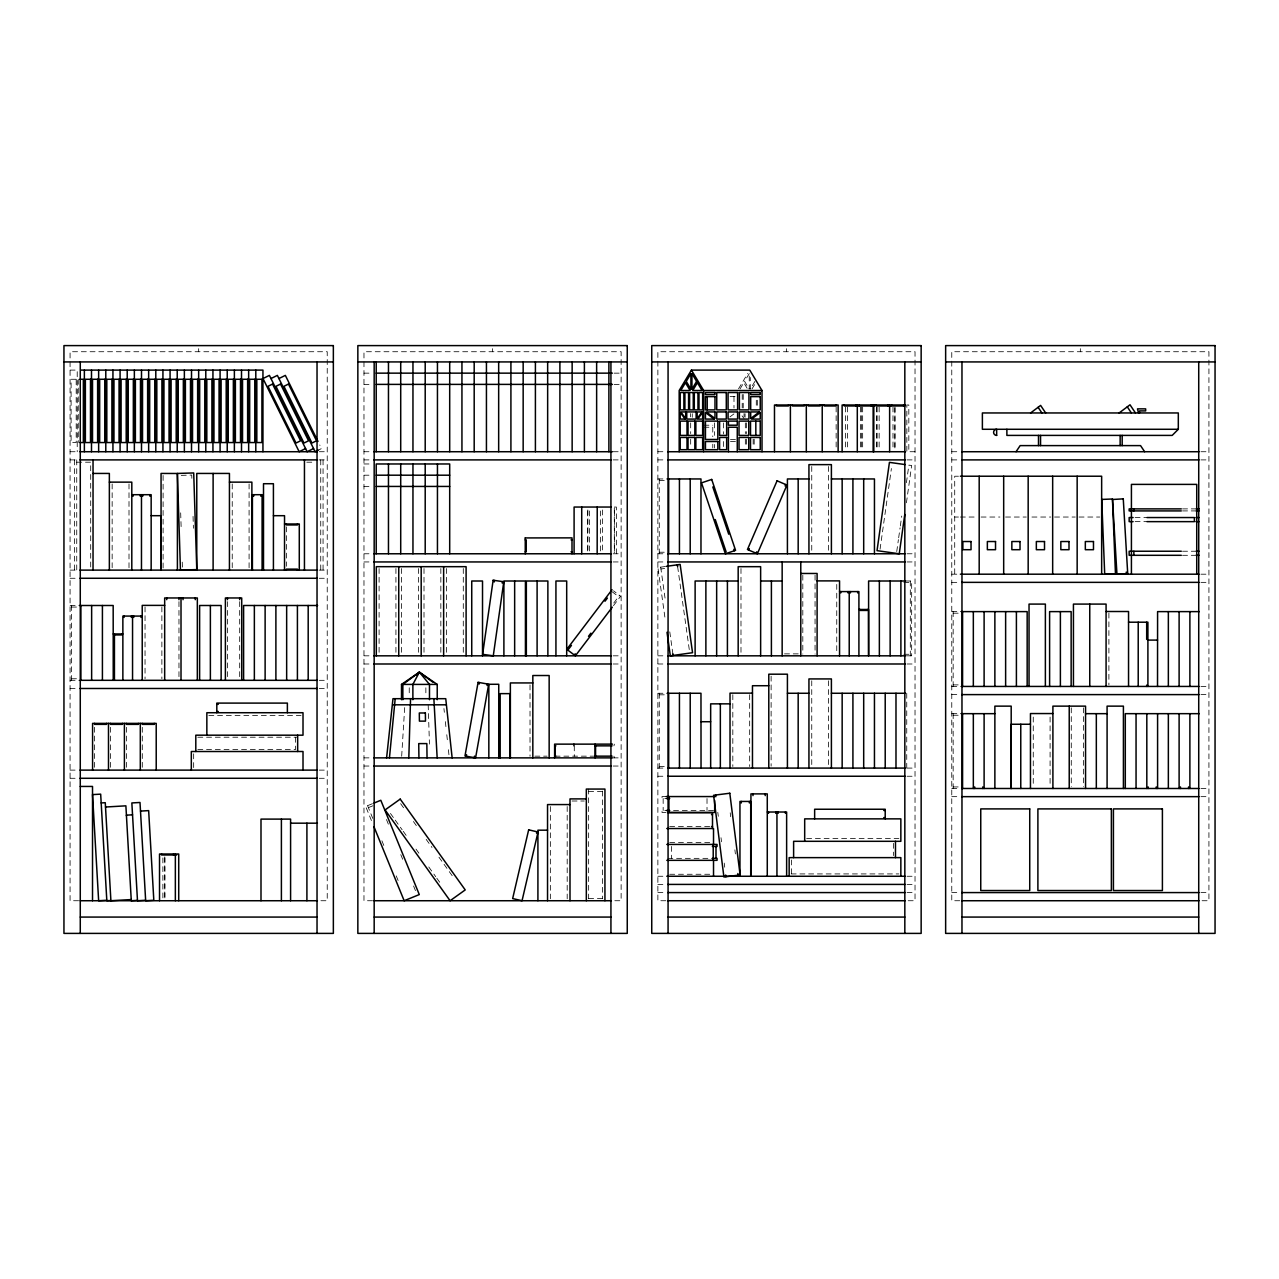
<?xml version="1.0" encoding="UTF-8"?>
<svg xmlns="http://www.w3.org/2000/svg" width="1279" height="1279" viewBox="0 0 1279 1279"><rect width="100%" height="100%" fill="white"/><g stroke="black" fill="none" stroke-linecap="round" stroke-linejoin="round"><path stroke-width="0.75" stroke-dasharray="5 3.75" d="M401.67 756.241L404.851 704.809M880.064 549.203L891.399 468.53M896.739 551.553L898.402 539.642M898.673 537.772L900.064 527.843M900.336 525.973L901.727 516.061M906.411 482.695L908.889 465.108M906.427 502.775L911.655 465.492L906.108 464.725M738.543 388.8L747.719 373.5M740.045 388.944L743.786 382.709L747.528 388.944M749.254 373.596L744.586 381.382L749.254 389.168L749.254 375.546M754.946 381.382L750.277 389.168L750.277 377.497M752.004 388.944L754.802 384.276M613.776 603.001L619.548 595.422M613.472 605.638L620.619 596.238L613.472 590.802M729.925 416.906L734.29 413.629M316.712 450.943L321.509 448.561L319.75 444.996M372.429 803.692L365.682 806.441L372.477 823.084M368.384 807.641L373.228 805.658M665.32 566.501L657.918 567.54L665.08 618.556M660.955 568.995L664.648 568.468M181.25 475.372L191.738 475.037L191.866 478.986M70.073 370.095L77.22 370.095L77.22 451.727M363.971 373.148L372.717 373.148M614.128 373.148L621.13 373.148M363.971 384.387L372.717 384.387M614.128 384.387L621.13 384.387M730.085 396.634L735.745 396.634M703.93 425.204L712.771 425.204M703.93 427.234L712.771 427.234L712.771 436.667M730.453 439.48L735.745 439.48M730.453 441.527L735.745 441.527M70.073 451.727L78.051 451.727M319.254 451.727L327.232 451.727M363.971 451.727L372.717 451.727M613.153 451.727L621.13 451.727M657.87 451.727L665.847 451.727M915.029 451.727L906.843 451.727L906.843 404.995L908.825 404.995L908.825 451.727M951.768 451.727L959.746 451.727M1200.949 451.727L1208.927 451.727M70.073 459.896L78.131 459.896M319.254 459.896L327.232 459.896M363.971 459.896L371.949 459.896M613.153 459.896L621.13 459.896M657.87 459.896L665.847 459.896M907.051 459.896L915.029 459.896M951.768 459.896L959.746 459.896M1200.949 459.896L1208.927 459.896M76.74 462.199L90.697 462.199L90.697 568.116M306.784 462.199L314.762 462.199M363.971 463.973L372.717 463.973M363.971 475.196L372.717 475.196M958.467 476.22L954.71 476.22L954.71 574.191M657.918 478.954L667.334 478.954M659.261 480.52L667.334 480.52M363.971 486.436L372.717 486.436M1182.531 508.882L1195.13 508.882M1182.531 510.913L1195.13 510.913M954.71 517.036L958.467 517.036M960.353 517.036L977.316 517.036M981.073 517.036L999.922 517.036M1005.566 517.036L1026.286 517.036M1031.945 517.036L1050.778 517.036M1054.551 517.036L1075.271 517.036M1079.044 517.036L1099.764 517.036M1135.097 517.547L1146.943 517.547M1135.097 521.64L1146.943 521.64M1182.531 551.233L1195.13 551.233M659.261 552.224L667.334 552.224M363.971 553.775L372.717 553.775M613.153 553.775L621.13 553.775M657.87 553.775L665.847 553.775M907.051 553.775L915.029 553.775M1182.531 555.31L1195.13 555.31M363.971 561.945L371.949 561.945M613.153 561.945L621.13 561.945M657.87 561.945L665.847 561.945M907.051 561.945L915.029 561.945M70.073 570.114L78.131 570.114M319.254 570.114L327.232 570.114M951.768 574.191L959.746 574.191M1200.949 574.191L1208.927 574.191M70.073 578.268L78.051 578.268M319.254 578.268L327.232 578.268M905.468 581.002L911.655 581.002L911.655 655.823M903.853 582.569L910.312 582.569M951.768 582.361L959.746 582.361M1200.949 582.361L1208.927 582.361M70.121 605.495L79.538 605.495M71.464 607.061L79.538 607.061M951.816 611.618L962.575 611.618M953.159 613.185L959.618 613.185M784.491 653.873L798.448 653.873M903.853 654.272L910.312 654.272M363.971 655.823L371.949 655.823M613.153 655.823L621.13 655.823M657.87 655.823L665.847 655.823M906.283 655.823L915.029 655.823M363.971 663.993L371.949 663.993M613.153 663.993L621.13 663.993M657.87 663.993L665.847 663.993M907.051 663.993L915.029 663.993M71.464 678.765L79.538 678.765M70.073 680.316L79.09 680.316M319.254 680.316L327.232 680.316M953.159 684.889L961.232 684.889M951.768 686.439L962.575 686.439M1200.949 686.439L1208.927 686.439M70.073 688.486L78.051 688.486M319.254 688.486L327.232 688.486M657.918 693.266L667.334 693.266M951.768 694.609L959.746 694.609M1200.949 694.609L1208.927 694.609M659.261 694.817L667.334 694.817M951.816 713.666L961.232 713.666M953.159 715.233L961.232 715.233M208.813 715.537L301.045 715.537M197.797 737.216L297.655 737.216M613.92 745.849L614.4 744.138M197.797 749.462L295.657 749.462L295.529 737.216M534.862 756.161L547.108 756.161M555.102 756.161L593.68 756.161M613.92 756.161L614.4 757.871M363.971 757.871L371.949 757.871M613.153 757.871L621.13 757.871M363.971 766.041L371.949 766.041M613.153 766.041L621.13 766.041M659.261 766.521L667.334 766.521M657.87 768.087L665.847 768.087M907.051 768.087L915.029 768.087M70.073 770.118L78.051 770.118M319.254 770.118L327.232 770.118M657.87 776.241L665.847 776.241M907.051 776.241L915.029 776.241M70.073 778.287L78.051 778.287M319.254 778.287L327.232 778.287M953.159 786.937L961.232 786.937M951.768 788.488L959.746 788.488M1200.949 788.488L1208.927 788.488M588.644 791.381L602.617 791.381M666.007 796.561L662.026 796.561L662.026 798.544L668.741 798.544M951.768 796.657L959.746 796.657M1200.949 796.657L1208.927 796.657M572.033 801.006L584.279 801.006M713.538 810.486L662.026 810.486L662.026 812.469L666.007 812.469M669.668 826.538L710.548 826.538M806.633 838.496L898.881 838.496M669.716 842.445L711.572 842.445M667.846 858.353L712.131 858.353M791.157 873.925L898.849 873.925M669.716 874.26L711.572 874.26M657.87 876.259L665.847 876.259M907.051 876.259L915.029 876.259M657.87 884.413L665.847 884.413M907.051 884.413L915.029 884.413M657.87 892.582L665.847 892.582M907.051 892.582L915.029 892.582M951.768 892.582L959.746 892.582M1200.949 892.582L1208.927 892.582M588.644 898.418L602.617 898.418M78.579 900.736L70.073 900.736L70.073 351.725L327.232 351.725L327.232 900.736L319.254 900.736M372.477 900.736L363.971 900.736L363.971 351.725L621.13 351.725L621.13 900.736L613.153 900.736M665.847 900.736L657.87 900.736L657.87 351.725L915.029 351.725L915.029 900.736L906.523 900.736M959.746 900.736L951.768 900.736L951.768 351.725L1208.927 351.725L1208.927 900.736L1200.421 900.736M612.161 591.777L618.604 596.653M742.028 415.851L744.042 418.473M400.647 803.692L404.132 808.568M413.421 821.534L416.89 826.394M426.179 839.376L431.982 847.465M438.953 857.202L448.13 870.024M449.281 871.639L452.75 876.483M390.447 813.444L394.092 818.528M395.243 820.143L402.166 829.815M403.221 831.286L406.786 836.258M415.995 849.112L419.48 853.988M428.769 866.954L435.723 876.691M436.778 878.161L440.376 883.165M386.466 819.535L388.752 825.131M400.791 854.644L403.061 860.207M413.581 885.995L415.835 891.543M367.569 805.674L372.86 818.608M381.909 840.799L384.18 846.362M396.218 875.875L398.52 881.487M677.63 566.645L689.509 651.251M660.683 567.157L665.096 598.508M669.78 631.858L672.834 653.601M730.213 812.82L730.709 816.737M734.881 849.832L735.393 853.924M717.807 812.341L718.302 816.306M721.004 837.713L721.516 841.758M724.218 863.085L724.729 867.21M443.941 708.55L444.357 712.291M445.364 721.644L445.971 727.255M446.787 734.738L447.586 742.236M448.401 749.718L449.105 756.241M428.177 704.809L429.456 744.106M193.049 516.412L193.417 528.243M180.675 512.847L181.122 526.66M182.242 562.12L182.433 568.068M1108.893 613.057L1108.893 684.889M1083.521 707.847L1083.521 786.777M1080.339 348.671L1080.339 351.725M1071.274 707.847L1071.274 786.777M1050.091 717.087L1050.091 786.921M1033.256 717.087L1033.256 786.921M953.159 611.618L953.159 686.439M953.159 713.666L953.159 788.488M910.312 581.002L910.312 655.823M906.747 693.266L906.747 768.087M894.964 406.946L894.964 449.792M894.884 407.921L894.884 448.817M893.366 843.357L893.366 855.603M892.998 406.946L892.998 449.792M879.137 406.946L879.137 449.792M877.154 406.946L877.154 449.792M876.499 406.946L876.499 449.792M862.654 406.946L862.654 449.792M861.327 406.946L861.327 449.792M860.671 406.946L860.671 449.792M847.481 406.946L847.481 449.792M845.499 406.946L845.499 449.792M836.754 584.423L836.754 654.272M836.146 406.946L836.146 449.792M828.584 466.483L828.584 551.92M828.584 680.796L828.584 766.217M815.059 575.182L815.059 654.113M811.749 466.483L811.749 551.92M811.749 680.796L811.749 766.217M802.812 575.182L802.812 654.113M791.493 859.968L791.493 873.925M786.441 348.671L786.441 351.725M771.125 676.159L771.125 766.121M757.312 400.247L757.312 407.969M756.289 400.247L756.289 407.969M754.178 439.193L754.178 447.938M753.155 439.193L753.155 447.938M749.67 694.705L749.67 766.521M746.36 422.901L746.36 433.613M746.36 439.193L746.36 447.938M745.337 422.901L745.337 433.613M745.337 439.193L745.337 447.938M745.065 413.725L745.065 417.29M744.042 413.565L744.042 416.842M743.227 394.476L743.227 407.969M742.204 394.476L742.204 407.969M740.989 568.531L740.989 653.969M733.986 396.634L733.986 408.001M732.819 694.705L732.819 766.521M723.37 422.949L723.37 433.981M723.37 441.527L723.37 448.066M714.545 422.901L714.545 435.404M714.545 444.437L714.545 447.938M712.771 444.197L712.771 447.97M707.015 798.544L707.015 810.486M692.275 413.725L692.275 417.29M690.676 422.901L690.676 433.613M690.676 439.193L690.676 447.938M690.5 413.565L690.5 416.842M671.491 846.426L671.491 858.353M663.161 798.544L663.161 810.486M659.261 478.954L659.261 553.775M659.261 693.266L659.261 768.087M616.366 553.775L616.366 507.044L614.384 507.044L614.384 553.775M614.304 508.019L614.304 552.8M602.425 509.969L602.505 551.825M602.617 791.061L602.617 898.753M600.538 510.945L600.538 551.825M589.603 510.945L589.603 553.775M588.644 789.063L588.644 898.753M587.86 509.969L587.86 550.865M587.669 510.945L587.669 551.825M574.287 745.849L574.287 756.161M567.189 806.537L567.189 898.785M550.354 806.537L550.354 898.785M530.018 684.904L530.018 756.321M492.559 348.671L492.559 351.725M463.286 568.531L463.286 653.969M446.451 568.531L446.451 653.969M440.839 568.531L440.839 653.969M425.859 687.798L425.859 694.609M424.004 568.531L424.004 653.969M418.393 568.531L418.393 653.969M409.248 687.798L409.248 694.609M401.542 568.531L401.542 653.969M395.93 568.531L395.93 653.969M379.096 568.531L379.096 653.969M323.059 459.896L323.059 570.114M320.741 459.896L320.741 570.114M286.368 526.868L286.368 566.261M249.085 483.958L249.085 568.276M239.685 601.642L239.685 678.605M232.234 483.958L232.234 568.276M227.438 601.642L227.438 678.605M198.661 348.671L198.661 351.725M193.657 753.827L193.657 767.8M178.964 601.642L178.964 678.605M164.863 857.905L164.863 898.801M164.783 856.93L164.783 897.826M163.104 475.452L163.104 568.132M162.881 857.905L162.881 898.801M161.873 606.933L161.873 678.765M145.039 606.933L145.039 678.765M142.289 727.287L142.289 768.167M129.003 483.958L129.003 568.276M126.381 727.287L126.381 768.167M112.152 483.958L112.152 568.276M110.474 727.287L110.474 768.167M94.566 727.287L94.566 768.167M78.243 379.271L78.243 442.55M76.74 459.896L76.74 570.114M74.406 459.896L74.406 570.114M71.464 605.495L71.464 680.316M76.196 379.271L71.096 379.271L71.096 442.55L76.196 442.55L76.196 379.271"/><path stroke-width="1.5" d="M408.816 757.871L410.559 698.686M389.44 757.871L395.195 698.686M386.594 757.871L392.973 698.686L445.747 698.686L452.142 757.871M904.765 514.542L899.249 553.775L877.026 550.657L889.433 462.374L905.18 464.581M494.238 581.961L494.461 580.426M502.231 583.096L502.455 581.561M466.307 756.225L466.579 754.69M479.145 684.089L479.417 682.554M474.253 757.632L474.525 756.113M487.091 685.512L487.379 683.977M536.525 833.173L536.86 831.734M748.711 550.05L749.318 548.627M756.129 553.247L756.736 551.809M785.098 485.956L785.722 484.533M437.226 699.709L437.226 684.409L419.368 672.162L412.877 684.409L412.877 699.709M762.012 451.727L762.012 390.511L749.766 370.095L691.427 370.095L679.181 390.511L679.181 451.727M1016.054 451.727L1020.146 445.604L1140.548 445.604L1144.641 451.727M612.033 589.715L566.805 649.316L575.374 655.823L612.273 607.205M567.876 650.132L571.457 645.399M604.983 601.242L607.381 598.092M574.303 655.008L575.246 653.777M588.5 636.318L590.898 633.153M416.842 675.216L419.368 672.162L432.878 682.171M1178.311 429.28L982.384 429.28L982.384 412.957L1178.311 412.957L1178.311 429.28L1172.188 435.404L1006.877 435.404L1006.877 429.28M1030.586 412.957L1040.626 405.411L1045.646 412.957M1119.125 412.957L1130.012 404.788L1135.448 412.957M429.488 699.709L429.488 684.409L419.368 672.162L402.853 684.409L402.853 699.709M401.51 699.709L401.51 684.409L419.368 672.162M270.972 378.552L277.367 375.387L315.114 451.727L318.311 450.144M278.934 378.552L285.345 375.387L317.975 441.431M305.569 448.561L299.174 451.727L262.994 378.552L269.405 375.387L307.136 451.727L313.547 448.561M374.092 803.02L380.806 800.27L419.288 894.581L404.164 900.736L373.98 826.778M666.247 566.373L680.14 564.423L692.547 652.706L670.324 655.823L667.014 632.29M101.185 802.94L105.262 802.7L110.905 900.736L131.289 899.569L131.353 900.736L137.461 900.384M105.502 807.017L125.886 805.834L126.461 815.81M140.498 811.094L148.652 810.614L153.816 900.272L145.662 900.736L140.003 802.477L131.849 802.94L137.492 900.736L145.646 900.272M132.536 814.819L126.413 815.171L131.289 900.736M106.796 900.272L98.643 900.736L92.52 794.611L100.673 794.147L106.828 900.736L110.905 900.512M63.95 361.925L333.355 361.925M357.848 361.925L627.254 361.925M651.746 361.925L921.152 361.925M945.645 361.925L1215.05 361.925M80.785 370.095L262.946 370.095L262.946 451.727M376.218 373.148L612.385 373.148M79.938 379.271L83.343 379.271L83.343 442.55L79.938 442.55M376.218 384.387L612.385 384.387M691.427 370.095L703.674 390.511L762.012 390.511M905.452 404.995L842.126 404.995L842.126 451.727M874.436 405.971L844.188 405.971L844.188 404.995M890.935 405.971L875.859 405.971L875.859 404.995M904.781 405.971L891.687 405.971L891.687 404.995M80.033 451.727L317.272 451.727M373.932 451.727L612.385 451.727M667.83 451.727L905.452 451.727M961.728 451.727L1198.967 451.727M80.001 459.896L317.48 459.896M373.932 459.896L611.17 459.896M667.83 459.896L905.068 459.896M961.728 459.896L1198.967 459.896M93.031 473.438L109.355 473.438L109.355 570.114M376.218 475.196L449.696 475.196M960.353 476.22L1101.651 476.22L1101.651 574.191M667.334 478.954L700.972 478.954L700.972 553.775M808.936 478.954L787.416 478.954L787.416 553.775M831.398 478.954L874.452 478.954L874.452 553.775M109.355 482.135L131.801 482.135L131.801 570.114M229.437 482.135L251.883 482.135L251.883 570.114M376.218 486.436L449.696 486.436M131.801 494.701L151.162 494.701L151.162 570.114M611.106 507.044L574.095 507.044L574.095 553.775M1181.3 508.882L1129.165 508.882L1129.165 510.913L1181.3 510.913M1195.945 508.882L1199.078 508.882M1195.945 510.913L1199.078 510.913M151.162 515.693L160.786 515.693L160.786 570.114M273.418 515.693L284.53 515.693L284.53 570.114M1133.114 517.547L1129.165 517.547L1129.165 521.64L1133.114 521.64M1146.943 517.547L1194.378 517.547L1194.378 521.64L1146.943 521.64M1195.945 517.547L1199.078 517.547M1195.945 521.64L1199.078 521.64M284.53 523.99L299.286 523.99L299.286 570.114M525.253 537.931L572.001 537.867L572.001 553.839M525.253 539.866L526.229 539.866L526.229 551.857L525.253 551.793M571.026 539.866L572.001 539.866M1181.3 551.233L1129.165 551.233L1129.165 555.31L1181.3 555.31M1195.945 551.233L1199.078 551.233M571.026 551.793L572.001 551.793M373.932 553.775L611.17 553.775M667.83 553.775L905.068 553.775M1195.945 555.31L1199.078 555.31M373.932 561.945L611.17 561.945M667.83 561.945L905.068 561.945M80.001 570.114L317.48 570.114M800.782 573.472L817.105 573.472L817.105 655.823M960.353 574.191L1198.967 574.191M80.033 578.268L317.272 578.268M817.105 580.89L839.552 580.89L839.552 655.823M738.175 581.002L695.121 581.002L695.121 655.823M760.637 581.002L782.156 581.002M905.468 581.002L868.601 581.002L868.601 655.823L868.537 609.475L858.912 609.475M961.728 582.361L1198.967 582.361M839.552 591.585L858.912 591.585L858.912 655.823M164.671 605.383L142.225 605.383L142.225 680.316M79.538 605.495L113.176 605.495L113.239 680.316M317.608 605.495L243.602 605.495L243.602 680.316M1106.079 611.506L1128.542 611.506L1128.542 686.439M961.232 611.618L1027.165 611.618L1027.165 686.439M1199.302 611.618L1157.591 611.618L1157.527 686.439M142.225 616.078L122.864 616.078L122.864 680.316M1128.542 622.202L1147.902 622.202L1147.902 686.439M113.239 633.968L122.864 633.968M114.439 634.928L121.665 634.928L121.665 633.968M1147.902 640.092L1157.527 640.092M373.932 655.823L611.17 655.823M667.83 655.823L905.068 655.823M373.932 663.993L611.17 663.993M667.83 663.993L905.068 663.993M80.033 680.316L317.272 680.316M532.831 682.938L510.369 682.938L510.369 757.871M401.51 684.409L437.226 684.409M768.791 685.72L752.468 685.72L752.468 768.087M961.728 686.439L1198.967 686.439M80.033 688.486L317.272 688.486M752.468 693.138L730.021 693.138L730.021 768.087M667.334 693.266L700.972 693.266L701.036 768.087M787.416 693.266L808.936 693.266M831.398 693.266L905.404 693.266M961.728 694.609L1198.967 694.609M730.021 703.85L710.66 703.85L710.66 768.087M216.806 704.313L218.277 704.313M392.973 704.809L445.747 704.809M216.806 711.524L218.277 711.524M961.232 713.666L994.87 713.666M1052.905 713.554L1030.458 713.554L1030.458 788.488M1085.551 713.666L1107.086 713.666M1199.302 713.666L1125.296 713.666L1125.296 788.488M701.036 721.724L710.66 721.724M1030.458 724.25L1011.097 724.25L1011.097 788.488M612.465 744.138L554.622 744.138L554.622 757.871M555.933 745.849L555.102 745.849L555.102 756.161L555.933 756.161M594.735 745.849L612.081 745.849M594.735 756.161L612.081 756.161M373.932 757.871L612.465 757.871M373.932 766.041L611.17 766.041M667.83 768.087L905.068 768.087M80.033 770.118L317.272 770.118M667.83 776.241L905.068 776.241M80.033 778.287L317.272 778.287M80.273 786.441L92.52 786.441L92.52 900.736M961.728 788.488L1198.967 788.488M666.007 796.561L714.673 796.561M961.728 796.657L1198.967 796.657M666.423 798.544L669.684 798.544M586.326 798.895L570.002 798.895L570.002 900.736M570.002 804.571L547.54 804.571L547.54 900.736M666.423 810.486L669.684 810.486M883.741 810.438L885.212 810.438M767.272 812.021L786.633 812.021L786.633 876.259M667.718 812.613L712.499 812.613L712.499 828.52M711.524 814.595L712.499 814.595M883.741 817.649L885.212 817.649M290.589 823.18L317.416 823.18M711.524 826.538L712.499 826.538M666.791 828.52L713.522 828.52L713.522 844.428M547.54 830.183L537.915 830.183L537.915 900.736M666.791 844.428L717.055 844.428L717.055 846.426L712.355 846.426M176.646 854.98L161.586 854.98L161.586 854.004M712.355 858.353L717.055 858.353L717.055 860.335L666.791 860.335M666.791 876.259L905.068 876.259M667.83 884.413L905.068 884.413M667.83 892.582L905.068 892.582M961.728 892.582L1198.967 892.582M80.273 900.736L317.416 900.736M373.932 900.736L611.17 900.736M667.83 900.736L905.068 900.736M961.728 900.736L1198.967 900.736M80.273 917.075L317.032 917.075M374.171 917.075L610.93 917.075M668.07 917.075L904.829 917.075M961.968 917.075L1198.727 917.075M1127.295 406.834L1131.371 412.957M1038.116 407.298L1041.889 412.957M712.819 486.963L728.71 534.19M733.794 549.299L734.29 550.769M715.265 519.578L726.136 551.873M677.358 564.806L677.63 566.645M672.834 653.601L673.09 655.44M737.871 873.493L738.095 875.204M715.616 795.026L715.824 796.737M725.721 875.028L725.944 876.739M437.162 757.871L433.869 698.686M1126.271 572.081L1126.367 573.631M427.042 757.871L426.834 743.595L418.729 743.595L418.936 757.871M1198.727 361.925L1198.727 933.398M1196.728 574.191L1196.728 484.389L1131.419 484.389L1131.419 574.191M1189.886 611.618L1189.886 686.439M1189.886 713.666L1189.886 788.488M1188.543 786.937L1188.543 788.488M1180.469 786.937L1180.469 788.488M1179.11 611.618L1179.11 686.439M1179.11 713.666L1179.11 788.488M1168.351 611.618L1168.351 686.439M1168.351 713.666L1168.351 788.488M1157.591 713.666L1157.591 788.488M1156.248 786.937L1156.248 788.488M1148.174 786.937L1148.174 788.488M1146.815 713.666L1146.815 788.488M1146.687 622.202L1146.687 639.436M1146.687 685.096L1146.687 686.439M1139.541 412.957L1139.541 410.911L1145.664 410.911L1145.664 408.864L1137.495 408.864L1138.518 412.957M1138.214 622.202L1138.214 686.439M1136.056 713.666L1136.056 788.488M1133.865 508.882L1133.865 510.913M1133.865 551.233L1133.865 555.31M1123.41 788.488L1123.41 706.136L1107.086 706.136L1107.086 788.488M1122.179 435.404L1122.179 445.604M1120.148 435.404L1120.148 445.604M1106.079 686.439L1106.079 604.088L1073.433 604.088L1073.433 686.439M1096.327 713.666L1096.327 788.488M1089.756 604.088L1089.756 686.439M1085.551 788.488L1085.551 706.136L1052.905 706.136L1052.905 788.488M1077.158 476.22L1077.158 574.191M1071.147 686.439L1071.147 611.618L1049.611 611.618L1049.611 686.439M1069.228 706.136L1069.228 788.488M1060.387 611.618L1060.387 686.439M1052.665 476.22L1052.665 574.191M1045.375 686.439L1045.375 604.088L1029.035 604.088L1029.035 686.439M1040.546 435.404L1040.546 445.604M1038.5 435.404L1038.5 445.604M1028.172 476.22L1028.172 574.191M1020.77 724.25L1020.77 788.488M1016.405 611.618L1016.405 686.439M1011.193 788.488L1011.193 706.136L994.87 706.136L994.87 788.488M1005.63 611.618L1005.63 686.439M1003.679 476.22L1003.679 574.191M994.87 611.618L994.87 686.439M984.111 611.618L984.111 686.439M984.111 713.666L984.111 788.488M982.752 786.937L982.752 788.488M979.186 476.22L979.186 574.191M974.678 786.937L974.678 788.488M973.335 611.618L973.335 686.439M973.335 713.666L973.335 788.488M962.575 611.618L962.575 686.439M962.575 713.666L962.575 788.488M961.968 361.925L961.968 933.398M904.829 361.925L904.829 933.398M903.566 404.995L903.566 405.971M900.896 581.002L900.896 655.823M900.848 876.259L900.848 857.633L789.159 857.633L789.159 876.259M895.987 693.266L895.987 768.087M895.476 841.31L895.476 857.633M890.136 581.002L890.136 655.823M889.624 404.995L889.624 451.727M887.738 404.995L887.738 405.971M885.212 693.266L885.212 768.087M885.212 818.864L885.212 809.239L814.643 809.239L814.643 818.864M879.36 581.002L879.36 655.823M874.452 693.266L874.452 768.087M873.797 404.995L873.797 451.727M873.141 404.995L873.141 451.727M871.239 404.995L871.239 405.971M867.338 609.475L867.338 610.435L860.112 610.435L860.112 609.475M863.693 478.954L863.693 553.775M863.693 693.266L863.693 768.087M859.36 404.995L859.36 405.971M857.697 591.585L857.697 592.928M857.298 404.995L857.298 451.727M856.067 404.995L856.067 405.971M852.917 478.954L852.917 553.775M852.917 693.266L852.917 768.087M850.439 591.585L850.439 592.928M849.224 591.585L849.224 655.823M848.025 591.585L848.025 592.928M842.158 478.954L842.158 553.775M842.158 693.266L842.158 768.087M840.767 591.585L840.767 592.928M838.129 451.727L838.129 404.995L774.482 404.995L774.482 451.727M836.146 404.995L836.146 405.971L824.204 405.971L824.204 404.995M831.398 553.775L831.398 464.629L808.936 464.629L808.936 553.775M831.398 768.087L831.398 678.925L808.936 678.925L808.936 768.087M822.221 404.995L822.221 451.727M820.223 404.995L820.223 405.971L808.296 405.971L808.296 404.995M806.314 404.995L806.314 451.727M804.683 841.31L804.683 818.864L900.848 818.864L900.848 841.31L793.619 841.31L793.619 857.633M804.315 404.995L804.315 405.971L792.388 405.971L792.388 404.995M800.782 561.945L800.782 655.823M798.176 478.954L798.176 553.775M798.176 693.266L798.176 768.087M790.39 404.995L790.39 451.727M788.408 404.995L788.408 405.971L776.481 405.971L776.481 404.995M787.416 768.087L787.416 674.193L768.791 674.193L768.791 768.087M785.418 812.021L785.418 813.348M782.156 561.945L782.156 655.823M778.16 812.021L778.16 813.348M776.945 812.021L776.945 876.259M775.729 812.021L775.729 813.348M771.397 581.002L771.397 655.823M768.471 812.021L768.471 813.348M767.272 876.259L767.272 793.891L750.933 793.891L750.933 876.259M765.226 793.891L765.226 795.618M760.637 655.823L760.637 566.677L738.175 566.677L738.175 655.823M755.825 421.111L755.825 435.404M752.979 793.891L752.979 795.618M750.709 876.259L750.709 801.437L739.949 801.437L739.949 876.259M749.366 801.437L749.366 802.988M741.292 801.437L741.292 802.988M737.264 451.727L737.264 427.234L728.422 427.234L728.422 451.727M727.415 581.002L727.415 655.823M720.349 703.85L720.349 768.087M716.656 581.002L716.656 655.823M716 846.426L716 858.353M714.673 800.542L714.673 812.469L668.901 812.469L668.901 796.561M713.522 860.335L713.522 876.259M713.218 844.428L713.218 860.335M707.207 396.634L707.207 409.888M705.88 581.002L705.88 655.823M703.674 390.511L703.674 451.727M690.212 478.954L690.212 553.775M690.212 693.266L690.212 768.087M679.437 478.954L679.437 553.775M679.437 693.266L679.437 768.087M668.677 478.954L668.677 553.775M668.677 693.266L668.677 768.087M668.07 361.925L668.07 933.398M610.93 361.925L610.93 933.398M608.884 361.925L608.884 451.727M604.935 900.736L604.935 789.063L586.326 789.063L586.326 900.736M597.229 507.044L597.165 553.775M596.638 361.925L596.638 451.727M595.566 745.849L595.566 756.161M595.087 744.138L595.087 757.871M584.391 361.925L584.391 451.727M581.721 507.044L581.721 553.775M573.919 744.138L573.919 745.849M572.145 361.925L572.145 451.727M566.693 655.823L566.693 581.002L555.933 581.002L555.933 655.823M559.898 361.925L559.898 451.727M549.155 757.871L549.155 675.52L532.831 675.52L532.831 757.871M547.876 655.823L547.876 581.002L526.34 581.002L526.34 655.823M547.652 361.925L547.652 451.727M537.1 581.002L537.1 655.823M535.405 361.925L535.405 451.727M525.429 655.823L525.429 581.002L503.894 581.002L503.894 655.823M525.253 537.867L525.253 553.839M523.159 361.925L523.159 451.727M514.654 581.002L514.654 655.823M510.913 361.925L510.913 451.727M509.841 757.871L509.841 693.634L500.169 693.634L500.169 757.871M498.746 757.871L498.746 684.281L488.834 684.281L488.834 757.871M498.666 361.925L498.666 451.727M486.436 361.925L486.436 451.727M482.519 655.823L482.519 581.002L471.743 581.002L471.743 655.823M474.189 361.925L474.189 451.727M466.1 655.823L466.1 566.677L376.298 566.677L376.298 655.823M461.943 361.925L461.943 451.727M449.696 361.925L449.696 451.727M449.696 553.775L449.696 463.973L376.218 463.973L376.218 553.775M443.637 566.677L443.637 655.823M437.45 361.925L437.45 451.727M437.45 463.973L437.45 553.775M425.204 361.925L425.204 451.727M425.204 463.973L425.204 553.775M421.191 566.677L421.191 655.823M412.957 361.925L412.957 451.727M412.957 463.973L412.957 553.775M400.711 361.925L400.711 451.727M400.711 463.973L400.711 553.775M398.744 566.677L398.744 655.823M388.464 361.925L388.464 451.727M388.464 463.973L388.464 553.775M376.218 361.925L376.218 451.727M374.171 361.925L374.171 933.398M317.032 361.925L317.032 933.398M308.191 605.495L308.191 680.316M306.912 823.18L306.912 900.736M304.45 459.896L304.45 570.114M303.011 770.118L303.011 751.508L191.322 751.508L191.322 770.118M297.655 735.185L297.655 751.508M297.431 523.99L297.431 524.95L286.368 524.95L286.368 523.99M297.431 570.114L297.431 569.139L286.368 569.139L286.368 570.114M297.415 605.495L297.415 680.316M290.589 900.736L290.589 819.104L260.996 819.104L260.996 900.736M287.375 712.723L287.375 703.098L216.806 703.098L216.806 712.723M286.656 605.495L286.656 680.316M281.396 819.104L281.396 900.736M275.896 605.495L275.896 680.316M273.418 570.114L273.418 483.718L263.506 483.718L263.506 570.114M265.121 605.495L265.121 680.316M262.099 570.114L262.099 494.701L252.411 494.701L252.411 570.114M260.884 494.701L260.884 496.268M255.8 370.095L255.8 451.727M254.361 605.495L254.361 680.316M253.626 494.701L253.626 496.268M248.654 370.095L248.654 451.727M241.715 680.316L241.715 597.964L225.392 597.964L225.392 680.316M241.507 370.095L241.507 451.727M239.685 597.964L239.685 599.675M234.377 370.095L234.377 451.727M229.437 570.114L229.437 473.438L196.774 473.438L196.774 570.114M227.23 370.095L227.23 451.727M227.438 597.964L227.438 599.675M221.139 680.316L221.139 605.495L199.62 605.495L199.62 680.316M220.084 370.095L220.084 451.727M213.113 473.438L213.113 570.114M212.938 370.095L212.938 451.727M210.38 605.495L210.38 680.316M206.846 735.185L206.846 712.723L303.011 712.723L303.011 735.185L195.799 735.185L195.799 751.508M205.791 370.095L205.791 451.727M198.661 370.095L198.661 451.727M197.334 680.316L197.334 597.964L164.671 597.964L164.671 680.316M195.287 597.964L195.287 599.675M191.514 370.095L191.514 451.727M184.368 370.095L184.368 451.727M183.041 597.964L183.041 599.675M181.01 597.964L181.01 680.316M178.964 597.964L178.964 599.675M178.724 900.736L178.724 854.004L159.523 854.004L159.523 900.736M177.397 570.114L177.397 473.438L193.705 472.958L196.774 569.587L180.451 570.114L177.397 473.486L161.058 473.438L161.058 570.114M177.221 370.095L177.221 451.727M175.351 854.004L175.351 900.736M173.448 854.004L173.448 854.98M170.075 370.095L170.075 451.727M166.718 597.964L166.718 599.675M162.929 370.095L162.929 451.727M156.214 770.118L156.214 723.386L92.584 723.386L92.584 770.118M155.798 370.095L155.798 451.727M154.231 723.386L154.231 724.362L142.289 724.362L142.289 723.386M149.947 494.701L149.947 496.268M148.652 370.095L148.652 451.727M142.688 494.701L142.688 496.268M141.505 370.095L141.505 451.727M141.473 494.701L141.473 570.114M141.01 616.078L141.01 617.421M140.274 494.701L140.274 496.268M140.306 723.386L140.306 770.118M138.324 723.386L138.324 724.362L126.381 724.362L126.381 723.386M134.359 370.095L134.359 451.727M133.751 616.078L133.751 617.421M133.016 494.701L133.016 496.268M132.552 616.078L132.552 680.316M131.337 616.078L131.337 617.421M127.213 370.095L127.213 451.727M124.399 723.386L124.399 770.118M124.079 616.078L124.079 617.421M122.4 723.386L122.4 724.362L110.474 724.362L110.474 723.386M120.082 370.095L120.082 451.727M114.439 633.968L114.439 680.316M112.936 370.095L112.936 451.727M108.491 723.386L108.491 770.118M106.493 723.386L106.493 724.362L94.566 724.362L94.566 723.386M105.789 370.095L105.789 451.727M102.416 605.495L102.416 680.316M98.643 370.095L98.643 451.727M93.031 459.896L93.031 570.114M91.64 605.495L91.64 680.316M91.496 370.095L91.496 451.727M84.366 370.095L84.366 451.727M80.881 605.495L80.881 680.316M80.273 361.925L80.273 933.398M493.134 580.234L482.615 654.32L493.278 655.823L503.782 581.753L493.134 580.234M478.09 682.331L464.98 755.985L475.58 757.871L488.69 684.217L478.09 682.331M528.659 829.831L512.655 898.561L522.04 900.736L538.027 832.021L528.659 829.831M777.072 480.808L747.464 549.522L757.36 553.775L786.953 485.061L777.072 480.808M685.448 382.709L680.78 390.511L690.132 390.511L685.448 382.709M690.916 373.596L686.247 381.382L690.916 389.168L690.916 373.596M696.623 381.382L691.939 389.168L691.939 373.596L696.623 381.382M697.407 382.709L692.738 390.511L702.091 390.511L697.407 382.709M702.187 411.934L697.151 418.473L697.151 411.934L702.187 411.934M702.651 412.541L697.615 419.08L702.651 419.08L702.651 412.541M759.422 411.934L750.693 418.473L750.693 411.934L759.422 411.934M760.238 412.541L751.508 419.08L760.238 419.08L760.238 412.541M400.215 799.103L385.075 809.927L450.096 900.736L465.22 889.912L400.215 799.103M272.555 384.068L267.982 386.322L296.009 443.046L300.597 440.791L272.555 384.068M280.533 384.068L275.944 386.322L303.986 443.046L308.559 440.791L280.533 384.068M288.494 384.068L283.922 386.322L311.948 443.046L316.521 440.791L288.494 384.068M711.7 479.433L701.5 482.87L725.369 553.775L735.569 550.354L711.7 479.433M729.797 793.236L713.586 795.282L723.914 876.994L740.109 874.948L729.797 793.236M1123.266 498.858L1112.522 499.497L1116.951 574.191L1127.71 573.552L1123.266 498.858M1112.458 499.002L1101.715 499.434L1104.704 574.191L1115.464 573.759L1112.458 499.002M333.355 345.602L63.95 345.602L63.95 933.398L333.355 933.398L333.355 345.602M627.254 345.602L357.848 345.602L357.848 933.398L627.254 933.398L627.254 345.602M921.152 345.602L651.746 345.602L651.746 933.398L921.152 933.398L921.152 345.602M1215.05 345.602L945.645 345.602L945.645 933.398L1215.05 933.398L1215.05 345.602M90.489 379.271L85.373 379.271L85.373 442.55L90.489 442.55L90.489 379.271M97.62 379.271L92.52 379.271L92.52 442.55L97.62 442.55L97.62 379.271M104.766 379.271L99.666 379.271L99.666 442.55L104.766 442.55L104.766 379.271M111.912 379.271L106.812 379.271L106.812 442.55L111.912 442.55L111.912 379.271M119.059 379.271L113.959 379.271L113.959 442.55L119.059 442.55L119.059 379.271M126.205 379.271L121.089 379.271L121.089 442.55L126.205 442.55L126.205 379.271M133.336 379.271L128.236 379.271L128.236 442.55L133.336 442.55L133.336 379.271M140.482 379.271L135.382 379.271L135.382 442.55L140.482 442.55L140.482 379.271M147.629 379.271L142.529 379.271L142.529 442.55L147.629 442.55L147.629 379.271M154.775 379.271L149.675 379.271L149.675 442.55L154.775 442.55L154.775 379.271M161.921 379.271L156.821 379.271L156.821 442.55L161.921 442.55L161.921 379.271M169.052 379.271L163.952 379.271L163.952 442.55L169.052 442.55L169.052 379.271M176.198 379.271L171.098 379.271L171.098 442.55L176.198 442.55L176.198 379.271M183.345 379.271L178.245 379.271L178.245 442.55L183.345 442.55L183.345 379.271M190.491 379.271L185.391 379.271L185.391 442.55L190.491 442.55L190.491 379.271M197.637 379.271L192.537 379.271L192.537 442.55L197.637 442.55L197.637 379.271M204.784 379.271L199.668 379.271L199.668 442.55L204.784 442.55L204.784 379.271M211.914 379.271L206.814 379.271L206.814 442.55L211.914 442.55L211.914 379.271M219.061 379.271L213.961 379.271L213.961 442.55L219.061 442.55L219.061 379.271M226.207 379.271L221.107 379.271L221.107 442.55L226.207 442.55L226.207 379.271M233.354 379.271L228.254 379.271L228.254 442.55L233.354 442.55L233.354 379.271M240.5 379.271L235.384 379.271L235.384 442.55L240.5 442.55L240.5 379.271M247.63 379.271L242.53 379.271L242.53 442.55L247.63 442.55L247.63 379.271M254.777 379.271L249.677 379.271L249.677 442.55L254.777 442.55L254.777 379.271M261.923 379.271L256.823 379.271L256.823 442.55L261.923 442.55L261.923 379.271M683.881 392.541L680.204 392.541L680.204 409.888L683.881 409.888L683.881 392.541M688.582 392.541L684.904 392.541L684.904 409.888L688.582 409.888L688.582 392.541M693.266 392.541L689.589 392.541L689.589 409.888L693.266 409.888L693.266 392.541M697.966 392.541L694.289 392.541L694.289 409.888L697.966 409.888L697.966 392.541M702.651 392.541L698.989 392.541L698.989 409.888L702.651 409.888L702.651 392.541M714.993 392.541L705.448 392.541L705.448 394.587L714.993 394.587L714.993 392.541M726.296 392.541L716.752 392.541L716.752 409.888L726.296 409.888L726.296 392.541M737.615 392.541L728.071 392.541L728.071 409.888L737.615 409.888L737.615 392.541M748.934 392.541L739.39 392.541L739.39 409.888L748.934 409.888L748.934 392.541M760.238 392.541L750.693 392.541L750.693 394.587L760.238 394.587L760.238 392.541M714.993 396.634L705.448 396.634L705.448 409.888L714.993 409.888L714.993 396.634M760.238 396.634L750.693 396.634L750.693 409.888L760.238 409.888L760.238 396.634M685.72 411.934L680.684 411.934L685.72 418.473L685.72 411.934M696.128 411.934L686.743 411.934L686.743 419.08L696.128 419.08L696.128 411.934M714.993 411.934L706.264 411.934L714.993 418.473L714.993 411.934M726.296 411.934L716.752 411.934L716.752 419.08L726.296 419.08L726.296 411.934M737.615 411.934L728.071 411.934L728.071 419.08L737.615 419.08L737.615 411.934M748.934 411.934L739.39 411.934L739.39 419.08L748.934 419.08L748.934 411.934M685.256 419.08L680.204 419.08L680.204 412.541L685.256 419.08M714.178 419.08L705.448 419.08L705.448 412.541L714.178 419.08M687.015 421.111L680.204 421.111L680.204 435.404L687.015 435.404L687.015 421.111M694.833 421.111L688.038 421.111L688.038 435.404L694.833 435.404L694.833 421.111M702.651 421.111L695.856 421.111L695.856 435.404L702.651 435.404L702.651 421.111M717.823 421.111L705.448 421.111L705.448 439.48L717.823 439.48L717.823 421.111M726.664 421.111L719.581 421.111L719.581 435.404L726.664 435.404L726.664 421.111M737.264 421.111L728.422 421.111L728.422 425.204L737.264 425.204L737.264 421.111M748.759 421.111L739.022 421.111L739.022 435.404L748.759 435.404L748.759 421.111M760.238 421.111L750.517 421.111L750.517 435.404L760.238 435.404L760.238 421.111M687.015 437.45L680.204 437.45L680.204 449.696L687.015 449.696L687.015 437.45M694.833 437.45L688.038 437.45L688.038 449.696L694.833 449.696L694.833 437.45M702.651 437.45L695.856 437.45L695.856 449.696L702.651 449.696L702.651 437.45M726.664 437.45L719.581 437.45L719.581 449.696L726.664 449.696L726.664 437.45M748.759 437.45L739.022 437.45L739.022 449.696L748.759 449.696L748.759 437.45M760.238 437.45L750.517 437.45L750.517 449.696L760.238 449.696L760.238 437.45M717.823 441.527L705.448 441.527L705.448 449.696L717.823 449.696L717.823 441.527M971.033 541.529L962.863 541.529L962.863 549.698L971.033 549.698L971.033 541.529M995.526 541.529L987.356 541.529L987.356 549.698L995.526 549.698L995.526 541.529M1020.018 541.529L1011.849 541.529L1011.849 549.698L1020.018 549.698L1020.018 541.529M1044.511 541.529L1036.342 541.529L1036.342 549.698L1044.511 549.698L1044.511 541.529M1069.004 541.529L1060.835 541.529L1060.835 549.698L1069.004 549.698L1069.004 541.529M1093.481 541.529L1085.327 541.529L1085.327 549.698L1093.481 549.698L1093.481 541.529M425.363 712.979L419.304 712.979L419.416 721.132L425.491 721.132L425.363 712.979M1029.739 808.904L980.753 808.904L980.753 890.536L1029.739 890.536L1029.739 808.904M1111.371 808.904L1037.893 808.904L1037.893 890.536L1111.371 890.536L1111.371 808.904M1162.403 808.904L1113.417 808.904L1113.417 890.536L1162.403 890.536L1162.403 808.904M996.661 435.404L996.661 429.28A3.054 3.054 0 0 0 993.607 432.35A3.054 3.054 0 0 0 996.661 435.404"/></g></svg>
